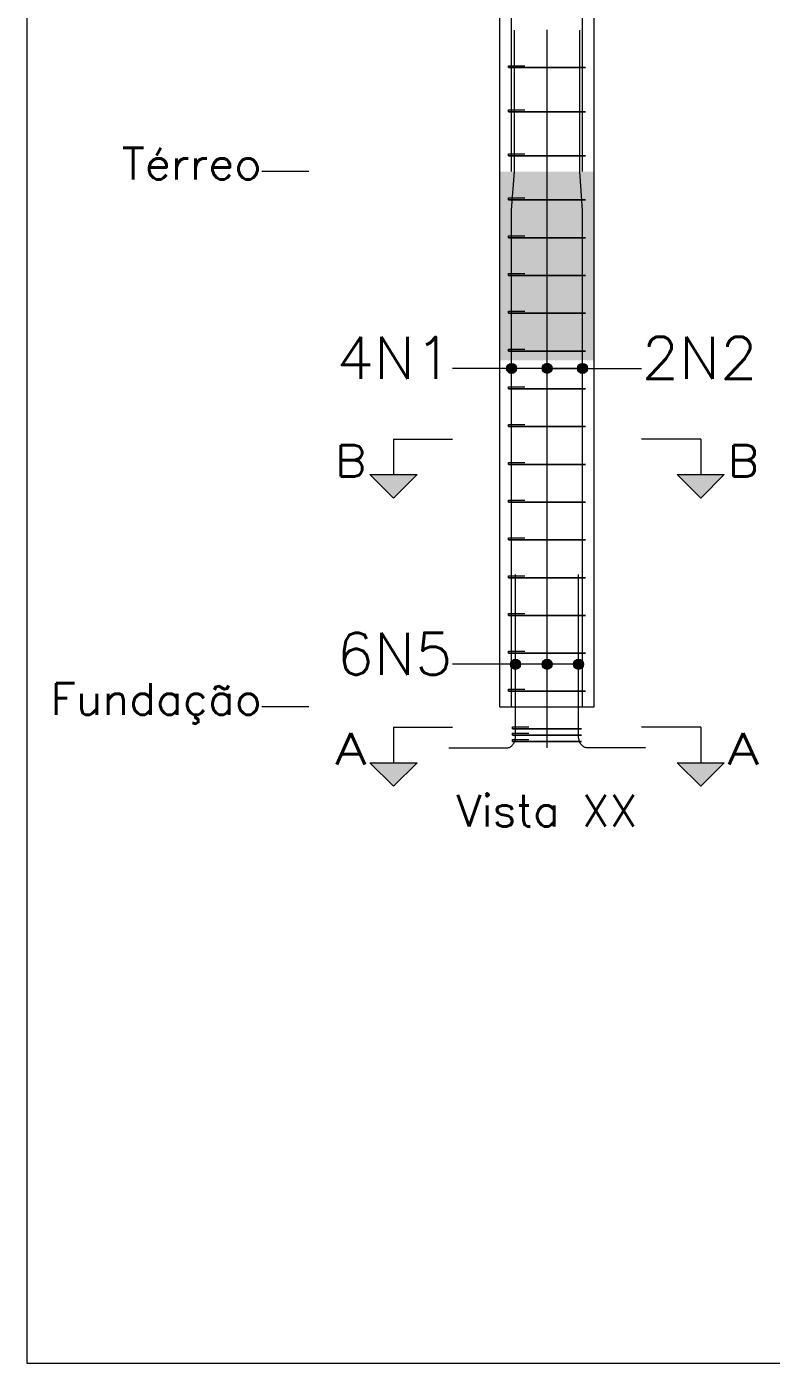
# Model space of a CAD drawing. Header units: millimetres. Extents: x 0 to 84, y 95.3 to 154.7.
# Drawn here: x 39.16 to 43.89, y 127.81 to 136.3 of the extents above; entities that cross this region are included whole.
import ezdxf
from ezdxf.enums import TextEntityAlignment as Align

# ---------------------------------------------------------------- set-up
doc = ezdxf.new("R2010")
doc.units = ezdxf.units.MM
for name, color, linetype, lineweight in [('ARM_LONGITUDINAL_Ø12_5', 51, 'Continuous', 9), ('ARM_TRANSVERSAL_Ø6_3', 32, 'Continuous', 9), ('CORTE_LINHAS_DA_TABELA_DE_DETALHE', 7, 'Continuous', 9), ('CORTE_NOMES_DAS_PLANTAS', 106, 'Continuous', 9), ('CORTE_PILAR_DE_CONCRETO', 1, 'Continuous', 9), ('CORTE_PISOS', 8, 'Continuous', 9), ('CORTE_SEGMENTOS_DE_CORTE_DE_SECOES', 12, 'Continuous', 9), ('CORTE_TEXTO_DAS_ELEVACOES_DOS_PILARES', 133, 'Continuous', 9), ('PILCP_ARM_LONG_LINHAS_DAS_ETIQUETAS_DAS_POSICOES_DE_ARMADURA_LONGITUDINAL', 106, 'Continuous', 9), ('PILCP_ARM_LONG_REFERENCIA', 106, 'Continuous', 9)]:
    doc.layers.add(name, color=color, linetype=linetype, lineweight=lineweight)
doc.styles.add('CYPETXT', font='', dxfattribs={"height": 0.2})
doc.styles.get('CYPETXT').set_extended_font_data('romans')

msp = doc.modelspace()

# ---------------------------------------------------------------- hatches: boundary and pattern name
at = {"layer": 'CORTE_PISOS', "true_color": 0xdad7d3}
msp.add_hatch(color=254, dxfattribs=at).paths.add_polyline_path([(42.1631, 134.1849), (42.7631, 134.1849), (42.7631, 135.3849), (42.1631, 135.3849)], flags=0)
at = {"layer": 'CORTE_SEGMENTOS_DE_CORTE_DE_SECOES'}
for points in [[(41.3381, 133.4599), (41.6381, 133.4599), (41.4881, 133.3099)], [(41.3381, 133.4599), (41.6381, 133.4599), (41.4881, 133.3099)], [(43.2881, 133.4599), (43.5881, 133.4599), (43.4381, 133.3099)], [(43.2881, 133.4599), (43.5881, 133.4599), (43.4381, 133.3099)], [(41.3381, 131.6299), (41.6381, 131.6299), (41.4881, 131.4799)], [(41.3381, 131.6299), (41.6381, 131.6299), (41.4881, 131.4799)], [(43.2881, 131.6299), (43.5881, 131.6299), (43.4381, 131.4799)], [(43.2881, 131.6299), (43.5881, 131.6299), (43.4381, 131.4799)]]:
    msp.add_hatch(color=256, dxfattribs=at).paths.add_polyline_path(points, flags=0)
at = {"layer": 'PILCP_ARM_LONG_LINHAS_DAS_ETIQUETAS_DAS_POSICOES_DE_ARMADURA_LONGITUDINAL'}
h = msp.add_hatch(color=256, dxfattribs=at)
edge = h.paths.add_edge_path(flags=0)
edge.add_arc((42.2382, 134.1346), 0.032, 0, 360)
h = msp.add_hatch(color=256, dxfattribs=at)
edge = h.paths.add_edge_path(flags=0)
edge.add_arc((42.4631, 134.1349), 0.032, 0, 360)
h = msp.add_hatch(color=256, dxfattribs=at)
edge = h.paths.add_edge_path(flags=0)
edge.add_arc((42.6879, 134.1346), 0.032, 0, 360)
h = msp.add_hatch(color=256, dxfattribs=at)
edge = h.paths.add_edge_path(flags=0)
edge.add_arc((42.2633, 132.2549), 0.032, 0, 360)
h = msp.add_hatch(color=256, dxfattribs=at)
edge = h.paths.add_edge_path(flags=0)
edge.add_arc((42.4631, 132.2549), 0.032, 0, 360)
h = msp.add_hatch(color=256, dxfattribs=at)
edge = h.paths.add_edge_path(flags=0)
edge.add_arc((42.6629, 132.2549), 0.032, 0, 360)

# ---------------------------------------------------------------- linework, layer by layer
at = {"layer": 'ARM_LONGITUDINAL_Ø12_5'}
for points in [[(42.2382, 135.3849), (42.2382, 144.6474)], [(42.2382, 135.3849), (42.2382, 144.6474)], [(42.688, 135.3849), (42.688, 144.6474)], [(42.688, 135.3849), (42.688, 144.6474)], [(42.2382, 131.9849), (42.2382, 135.1349), (42.2384, 135.1386), (42.2558, 135.3849), (42.2559, 135.3886), (42.2559, 136.2836)], [(42.2382, 131.9849), (42.2382, 135.1349), (42.2384, 135.1386), (42.2558, 135.3849), (42.2559, 135.3886), (42.2559, 136.2836)], [(42.4631, 131.9849), (42.4631, 136.2849)], [(42.4631, 131.9849), (42.4631, 136.2849)], [(42.688, 131.9849), (42.6879, 135.1349), (42.6877, 135.1386), (42.6704, 135.3849), (42.6703, 135.3886), (42.6703, 136.2836)], [(42.688, 131.9849), (42.6879, 135.1349), (42.6877, 135.1386), (42.6704, 135.3849), (42.6703, 135.3886), (42.6703, 136.2836)], [(41.839, 131.7249), (42.2102, 131.7249), (42.2149, 131.7252), (42.2195, 131.726), (42.224, 131.7274), (42.2284, 131.7294), (42.2327, 131.7319), (42.2368, 131.7349), (42.2407, 131.7384), (42.2443, 131.7424), (42.2477, 131.7468), (42.2509, 131.7517), (42.2537, 131.7569), (42.2562, 131.7624), (42.2583, 131.7682), (42.2601, 131.7742), (42.2615, 131.7805), (42.2625, 131.7869), (42.2631, 131.7933), (42.2633, 131.7999), (42.2633, 132.8249)], [(41.839, 131.7249), (42.2102, 131.7249), (42.2149, 131.7252), (42.2195, 131.726), (42.224, 131.7274), (42.2284, 131.7294), (42.2327, 131.7319), (42.2368, 131.7349), (42.2407, 131.7384), (42.2443, 131.7424), (42.2477, 131.7468), (42.2509, 131.7517), (42.2537, 131.7569), (42.2562, 131.7624), (42.2583, 131.7682), (42.2601, 131.7742), (42.2615, 131.7805), (42.2625, 131.7869), (42.2631, 131.7933), (42.2633, 131.7999), (42.2633, 132.8249)], [(42.4631, 131.7249), (42.4631, 131.7252), (42.4631, 131.726), (42.4631, 131.7274), (42.4631, 131.7294), (42.4631, 131.7319), (42.4631, 131.7349), (42.4631, 131.7384), (42.4631, 131.7424), (42.4631, 131.7468), (42.4631, 131.7517), (42.4631, 131.7569), (42.4631, 131.7624), (42.4631, 131.7682), (42.4631, 131.7742), (42.4631, 131.7805), (42.4631, 131.7869), (42.4631, 131.7933), (42.4631, 131.7999), (42.4631, 132.8249)], [(42.4631, 131.7249), (42.4631, 131.7252), (42.4631, 131.726), (42.4631, 131.7274), (42.4631, 131.7294), (42.4631, 131.7319), (42.4631, 131.7349), (42.4631, 131.7384), (42.4631, 131.7424), (42.4631, 131.7468), (42.4631, 131.7517), (42.4631, 131.7569), (42.4631, 131.7624), (42.4631, 131.7682), (42.4631, 131.7742), (42.4631, 131.7805), (42.4631, 131.7869), (42.4631, 131.7933), (42.4631, 131.7999), (42.4631, 132.8249)], [(43.0871, 131.7249), (42.7159, 131.7249), (42.7113, 131.7252), (42.7067, 131.726), (42.7022, 131.7274), (42.6978, 131.7294), (42.6935, 131.7319), (42.6894, 131.7349), (42.6855, 131.7384), (42.6818, 131.7424), (42.6784, 131.7468), (42.6753, 131.7517), (42.6725, 131.7569), (42.67, 131.7624), (42.6678, 131.7682), (42.6661, 131.7742), (42.6647, 131.7805), (42.6637, 131.7869), (42.6631, 131.7933), (42.6629, 131.7999), (42.6629, 132.8249)], [(43.0871, 131.7249), (42.7159, 131.7249), (42.7113, 131.7252), (42.7067, 131.726), (42.7022, 131.7274), (42.6978, 131.7294), (42.6935, 131.7319), (42.6894, 131.7349), (42.6855, 131.7384), (42.6818, 131.7424), (42.6784, 131.7468), (42.6753, 131.7517), (42.6725, 131.7569), (42.67, 131.7624), (42.6678, 131.7682), (42.6661, 131.7742), (42.6647, 131.7805), (42.6637, 131.7869), (42.6631, 131.7933), (42.6629, 131.7999), (42.6629, 132.8249)]]:
    msp.add_lwpolyline(points, dxfattribs=at)
at = {"layer": 'ARM_TRANSVERSAL_Ø6_3'}
for points in [[(42.2956, 136.0449), (42.2249, 136.0449), (42.2219, 136.0449), (42.22, 136.0449), (42.2194, 136.0449), (42.2199, 136.0449), (42.2212, 136.0449), (42.2235, 136.0449), (42.2265, 136.0449), (42.23, 136.0449), (42.234, 136.0449), (42.2382, 136.0449), (42.688, 136.0449), (42.6952, 136.0449), (42.7013, 136.0449), (42.7053, 136.0449), (42.7068, 136.0449), (42.7053, 136.0449), (42.7013, 136.0449), (42.6952, 136.0449), (42.688, 136.0449), (42.2382, 136.0449), (42.231, 136.0449), (42.2249, 136.0449), (42.2208, 136.0449), (42.2194, 136.0449), (42.2194, 136.0575), (42.2197, 136.0575), (42.2208, 136.0575), (42.2225, 136.0575), (42.2249, 136.0575), (42.2277, 136.0575), (42.231, 136.0575), (42.2345, 136.0575), (42.2382, 136.0575), (42.2418, 136.0575), (42.2454, 136.0575), (42.2486, 136.0575), (42.2515, 136.0575), (42.3222, 136.0575)], [(42.2956, 135.7649), (42.2249, 135.7649), (42.2219, 135.7649), (42.22, 135.7649), (42.2194, 135.7649), (42.2199, 135.7649), (42.2212, 135.7649), (42.2235, 135.7649), (42.2265, 135.7649), (42.23, 135.7649), (42.234, 135.7649), (42.2382, 135.7649), (42.688, 135.7649), (42.6952, 135.7649), (42.7013, 135.7649), (42.7053, 135.7649), (42.7068, 135.7649), (42.7053, 135.7649), (42.7013, 135.7649), (42.6952, 135.7649), (42.688, 135.7649), (42.2382, 135.7649), (42.231, 135.7649), (42.2249, 135.7649), (42.2208, 135.7649), (42.2194, 135.7649), (42.2194, 135.7775), (42.2197, 135.7775), (42.2208, 135.7775), (42.2225, 135.7775), (42.2249, 135.7775), (42.2277, 135.7775), (42.231, 135.7775), (42.2345, 135.7775), (42.2382, 135.7775), (42.2418, 135.7775), (42.2454, 135.7775), (42.2486, 135.7775), (42.2515, 135.7775), (42.3222, 135.7775)], [(42.2956, 135.4849), (42.2249, 135.4849), (42.2219, 135.4849), (42.22, 135.4849), (42.2194, 135.4849), (42.2199, 135.4849), (42.2212, 135.4849), (42.2235, 135.4849), (42.2265, 135.4849), (42.23, 135.4849), (42.234, 135.4849), (42.2382, 135.4849), (42.688, 135.4849), (42.6952, 135.4849), (42.7013, 135.4849), (42.7053, 135.4849), (42.7068, 135.4849), (42.7053, 135.4849), (42.7013, 135.4849), (42.6952, 135.4849), (42.688, 135.4849), (42.2382, 135.4849), (42.231, 135.4849), (42.2249, 135.4849), (42.2208, 135.4849), (42.2194, 135.4849), (42.2194, 135.4975), (42.2197, 135.4975), (42.2208, 135.4975), (42.2225, 135.4975), (42.2249, 135.4975), (42.2277, 135.4975), (42.231, 135.4975), (42.2345, 135.4975), (42.2382, 135.4975), (42.2418, 135.4975), (42.2454, 135.4975), (42.2486, 135.4975), (42.2515, 135.4975), (42.3222, 135.4975)], [(42.2956, 135.2049), (42.2249, 135.2049), (42.2219, 135.2049), (42.22, 135.2049), (42.2194, 135.2049), (42.2199, 135.2049), (42.2212, 135.2049), (42.2235, 135.2049), (42.2265, 135.2049), (42.23, 135.2049), (42.234, 135.2049), (42.2382, 135.2049), (42.688, 135.2049), (42.6952, 135.2049), (42.7013, 135.2049), (42.7053, 135.2049), (42.7068, 135.2049), (42.7053, 135.2049), (42.7013, 135.2049), (42.6952, 135.2049), (42.688, 135.2049), (42.2382, 135.2049), (42.231, 135.2049), (42.2249, 135.2049), (42.2208, 135.2049), (42.2194, 135.2049), (42.2194, 135.2175), (42.2197, 135.2175), (42.2208, 135.2175), (42.2225, 135.2175), (42.2249, 135.2175), (42.2277, 135.2175), (42.231, 135.2175), (42.2345, 135.2175), (42.2382, 135.2175), (42.2418, 135.2175), (42.2454, 135.2175), (42.2486, 135.2175), (42.2515, 135.2175), (42.3222, 135.2175)], [(42.2956, 134.9649), (42.2249, 134.9649), (42.2219, 134.9649), (42.22, 134.9649), (42.2194, 134.9649), (42.2199, 134.9649), (42.2212, 134.9649), (42.2235, 134.9649), (42.2265, 134.9649), (42.23, 134.9649), (42.234, 134.9649), (42.2382, 134.9649), (42.688, 134.9649), (42.6952, 134.9649), (42.7013, 134.9649), (42.7053, 134.9649), (42.7068, 134.9649), (42.7053, 134.9649), (42.7013, 134.9649), (42.6952, 134.9649), (42.688, 134.9649), (42.2382, 134.9649), (42.231, 134.9649), (42.2249, 134.9649), (42.2208, 134.9649), (42.2194, 134.9649), (42.2194, 134.9775), (42.2197, 134.9775), (42.2208, 134.9775), (42.2225, 134.9775), (42.2249, 134.9775), (42.2277, 134.9775), (42.231, 134.9775), (42.2345, 134.9775), (42.2382, 134.9775), (42.2418, 134.9775), (42.2454, 134.9775), (42.2486, 134.9775), (42.2515, 134.9775), (42.3222, 134.9775)], [(42.2956, 134.7249), (42.2249, 134.7249), (42.2219, 134.7249), (42.22, 134.7249), (42.2194, 134.7249), (42.2199, 134.7249), (42.2212, 134.7249), (42.2235, 134.7249), (42.2265, 134.7249), (42.23, 134.7249), (42.234, 134.7249), (42.2382, 134.7249), (42.688, 134.7249), (42.6952, 134.7249), (42.7013, 134.7249), (42.7053, 134.7249), (42.7068, 134.7249), (42.7053, 134.7249), (42.7013, 134.7249), (42.6952, 134.7249), (42.688, 134.7249), (42.2382, 134.7249), (42.231, 134.7249), (42.2249, 134.7249), (42.2208, 134.7249), (42.2194, 134.7249), (42.2194, 134.7375), (42.2197, 134.7375), (42.2208, 134.7375), (42.2225, 134.7375), (42.2249, 134.7375), (42.2277, 134.7375), (42.231, 134.7375), (42.2345, 134.7375), (42.2382, 134.7375), (42.2418, 134.7375), (42.2454, 134.7375), (42.2486, 134.7375), (42.2515, 134.7375), (42.3222, 134.7375)], [(42.2956, 134.4849), (42.2249, 134.4849), (42.2219, 134.4849), (42.22, 134.4849), (42.2194, 134.4849), (42.2199, 134.4849), (42.2212, 134.4849), (42.2235, 134.4849), (42.2265, 134.4849), (42.23, 134.4849), (42.234, 134.4849), (42.2382, 134.4849), (42.688, 134.4849), (42.6952, 134.4849), (42.7013, 134.4849), (42.7053, 134.4849), (42.7068, 134.4849), (42.7053, 134.4849), (42.7013, 134.4849), (42.6952, 134.4849), (42.688, 134.4849), (42.2382, 134.4849), (42.231, 134.4849), (42.2249, 134.4849), (42.2208, 134.4849), (42.2194, 134.4849), (42.2194, 134.4975), (42.2197, 134.4975), (42.2208, 134.4975), (42.2225, 134.4975), (42.2249, 134.4975), (42.2277, 134.4975), (42.231, 134.4975), (42.2345, 134.4975), (42.2382, 134.4975), (42.2418, 134.4975), (42.2454, 134.4975), (42.2486, 134.4975), (42.2515, 134.4975), (42.3222, 134.4975)], [(42.2956, 134.2449), (42.2249, 134.2449), (42.2219, 134.2449), (42.22, 134.2449), (42.2194, 134.2449), (42.2199, 134.2449), (42.2212, 134.2449), (42.2235, 134.2449), (42.2265, 134.2449), (42.23, 134.2449), (42.234, 134.2449), (42.2382, 134.2449), (42.688, 134.2449), (42.6952, 134.2449), (42.7013, 134.2449), (42.7053, 134.2449), (42.7068, 134.2449), (42.7053, 134.2449), (42.7013, 134.2449), (42.6952, 134.2449), (42.688, 134.2449), (42.2382, 134.2449), (42.231, 134.2449), (42.2249, 134.2449), (42.2208, 134.2449), (42.2194, 134.2449), (42.2194, 134.2575), (42.2197, 134.2575), (42.2208, 134.2575), (42.2225, 134.2575), (42.2249, 134.2575), (42.2277, 134.2575), (42.231, 134.2575), (42.2345, 134.2575), (42.2382, 134.2575), (42.2418, 134.2575), (42.2454, 134.2575), (42.2486, 134.2575), (42.2515, 134.2575), (42.3222, 134.2575)], [(42.2956, 134.0049), (42.2249, 134.0049), (42.2219, 134.0049), (42.22, 134.0049), (42.2194, 134.0049), (42.2199, 134.0049), (42.2212, 134.0049), (42.2235, 134.0049), (42.2265, 134.0049), (42.23, 134.0049), (42.234, 134.0049), (42.2382, 134.0049), (42.688, 134.0049), (42.6952, 134.0049), (42.7013, 134.0049), (42.7053, 134.0049), (42.7068, 134.0049), (42.7053, 134.0049), (42.7013, 134.0049), (42.6952, 134.0049), (42.688, 134.0049), (42.2382, 134.0049), (42.231, 134.0049), (42.2249, 134.0049), (42.2208, 134.0049), (42.2194, 134.0049), (42.2194, 134.0175), (42.2197, 134.0175), (42.2208, 134.0175), (42.2225, 134.0175), (42.2249, 134.0175), (42.2277, 134.0175), (42.231, 134.0175), (42.2345, 134.0175), (42.2382, 134.0175), (42.2418, 134.0175), (42.2454, 134.0175), (42.2486, 134.0175), (42.2515, 134.0175), (42.3222, 134.0175)], [(42.2956, 133.7649), (42.2249, 133.7649), (42.2219, 133.7649), (42.22, 133.7649), (42.2194, 133.7649), (42.2199, 133.7649), (42.2212, 133.7649), (42.2235, 133.7649), (42.2265, 133.7649), (42.23, 133.7649), (42.234, 133.7649), (42.2382, 133.7649), (42.688, 133.7649), (42.6952, 133.7649), (42.7013, 133.7649), (42.7053, 133.7649), (42.7068, 133.7649), (42.7053, 133.7649), (42.7013, 133.7649), (42.6952, 133.7649), (42.688, 133.7649), (42.2382, 133.7649), (42.231, 133.7649), (42.2249, 133.7649), (42.2208, 133.7649), (42.2194, 133.7649), (42.2194, 133.7775), (42.2197, 133.7775), (42.2208, 133.7775), (42.2225, 133.7775), (42.2249, 133.7775), (42.2277, 133.7775), (42.231, 133.7775), (42.2345, 133.7775), (42.2382, 133.7775), (42.2418, 133.7775), (42.2454, 133.7775), (42.2486, 133.7775), (42.2515, 133.7775), (42.3222, 133.7775)], [(42.2956, 133.5249), (42.2249, 133.5249), (42.2219, 133.5249), (42.22, 133.5249), (42.2194, 133.5249), (42.2199, 133.5249), (42.2212, 133.5249), (42.2235, 133.5249), (42.2265, 133.5249), (42.23, 133.5249), (42.234, 133.5249), (42.2382, 133.5249), (42.688, 133.5249), (42.6952, 133.5249), (42.7013, 133.5249), (42.7053, 133.5249), (42.7068, 133.5249), (42.7053, 133.5249), (42.7013, 133.5249), (42.6952, 133.5249), (42.688, 133.5249), (42.2382, 133.5249), (42.231, 133.5249), (42.2249, 133.5249), (42.2208, 133.5249), (42.2194, 133.5249), (42.2194, 133.5375), (42.2197, 133.5375), (42.2208, 133.5375), (42.2225, 133.5375), (42.2249, 133.5375), (42.2277, 133.5375), (42.231, 133.5375), (42.2345, 133.5375), (42.2382, 133.5375), (42.2418, 133.5375), (42.2454, 133.5375), (42.2486, 133.5375), (42.2515, 133.5375), (42.3222, 133.5375)], [(42.2956, 133.2849), (42.2249, 133.2849), (42.2219, 133.2849), (42.22, 133.2849), (42.2194, 133.2849), (42.2199, 133.2849), (42.2212, 133.2849), (42.2235, 133.2849), (42.2265, 133.2849), (42.23, 133.2849), (42.234, 133.2849), (42.2382, 133.2849), (42.688, 133.2849), (42.6952, 133.2849), (42.7013, 133.2849), (42.7053, 133.2849), (42.7068, 133.2849), (42.7053, 133.2849), (42.7013, 133.2849), (42.6952, 133.2849), (42.688, 133.2849), (42.2382, 133.2849), (42.231, 133.2849), (42.2249, 133.2849), (42.2208, 133.2849), (42.2194, 133.2849), (42.2194, 133.2975), (42.2197, 133.2975), (42.2208, 133.2975), (42.2225, 133.2975), (42.2249, 133.2975), (42.2277, 133.2975), (42.231, 133.2975), (42.2345, 133.2975), (42.2382, 133.2975), (42.2418, 133.2975), (42.2454, 133.2975), (42.2486, 133.2975), (42.2515, 133.2975), (42.3222, 133.2975)], [(42.2956, 133.0449), (42.2249, 133.0449), (42.2219, 133.0449), (42.22, 133.0449), (42.2194, 133.0449), (42.2199, 133.0449), (42.2212, 133.0449), (42.2235, 133.0449), (42.2265, 133.0449), (42.23, 133.0449), (42.234, 133.0449), (42.2382, 133.0449), (42.688, 133.0449), (42.6952, 133.0449), (42.7013, 133.0449), (42.7053, 133.0449), (42.7068, 133.0449), (42.7053, 133.0449), (42.7013, 133.0449), (42.6952, 133.0449), (42.688, 133.0449), (42.2382, 133.0449), (42.231, 133.0449), (42.2249, 133.0449), (42.2208, 133.0449), (42.2194, 133.0449), (42.2194, 133.0575), (42.2197, 133.0575), (42.2208, 133.0575), (42.2225, 133.0575), (42.2249, 133.0575), (42.2277, 133.0575), (42.231, 133.0575), (42.2345, 133.0575), (42.2382, 133.0575), (42.2418, 133.0575), (42.2454, 133.0575), (42.2486, 133.0575), (42.2515, 133.0575), (42.3222, 133.0575)], [(42.2956, 132.8049), (42.2249, 132.8049), (42.2219, 132.8049), (42.22, 132.8049), (42.2194, 132.8049), (42.2199, 132.8049), (42.2212, 132.8049), (42.2235, 132.8049), (42.2265, 132.8049), (42.23, 132.8049), (42.234, 132.8049), (42.2382, 132.8049), (42.688, 132.8049), (42.6952, 132.8049), (42.7013, 132.8049), (42.7053, 132.8049), (42.7068, 132.8049), (42.7053, 132.8049), (42.7013, 132.8049), (42.6952, 132.8049), (42.688, 132.8049), (42.2382, 132.8049), (42.231, 132.8049), (42.2249, 132.8049), (42.2208, 132.8049), (42.2194, 132.8049), (42.2194, 132.8175), (42.2197, 132.8175), (42.2208, 132.8175), (42.2225, 132.8175), (42.2249, 132.8175), (42.2277, 132.8175), (42.231, 132.8175), (42.2345, 132.8175), (42.2382, 132.8175), (42.2418, 132.8175), (42.2454, 132.8175), (42.2486, 132.8175), (42.2515, 132.8175), (42.3222, 132.8175)], [(42.2956, 132.5649), (42.2249, 132.5649), (42.2219, 132.5649), (42.22, 132.5649), (42.2194, 132.5649), (42.2199, 132.5649), (42.2212, 132.5649), (42.2235, 132.5649), (42.2265, 132.5649), (42.23, 132.5649), (42.234, 132.5649), (42.2382, 132.5649), (42.688, 132.5649), (42.6952, 132.5649), (42.7013, 132.5649), (42.7053, 132.5649), (42.7068, 132.5649), (42.7053, 132.5649), (42.7013, 132.5649), (42.6952, 132.5649), (42.688, 132.5649), (42.2382, 132.5649), (42.231, 132.5649), (42.2249, 132.5649), (42.2208, 132.5649), (42.2194, 132.5649), (42.2194, 132.5775), (42.2197, 132.5775), (42.2208, 132.5775), (42.2225, 132.5775), (42.2249, 132.5775), (42.2277, 132.5775), (42.231, 132.5775), (42.2345, 132.5775), (42.2382, 132.5775), (42.2418, 132.5775), (42.2454, 132.5775), (42.2486, 132.5775), (42.2515, 132.5775), (42.3222, 132.5775)], [(42.2956, 132.3249), (42.2249, 132.3249), (42.2219, 132.3249), (42.22, 132.3249), (42.2194, 132.3249), (42.2199, 132.3249), (42.2212, 132.3249), (42.2235, 132.3249), (42.2265, 132.3249), (42.23, 132.3249), (42.234, 132.3249), (42.2382, 132.3249), (42.688, 132.3249), (42.6952, 132.3249), (42.7013, 132.3249), (42.7053, 132.3249), (42.7068, 132.3249), (42.7053, 132.3249), (42.7013, 132.3249), (42.6952, 132.3249), (42.688, 132.3249), (42.2382, 132.3249), (42.231, 132.3249), (42.2249, 132.3249), (42.2208, 132.3249), (42.2194, 132.3249), (42.2194, 132.3375), (42.2197, 132.3375), (42.2208, 132.3375), (42.2225, 132.3375), (42.2249, 132.3375), (42.2277, 132.3375), (42.231, 132.3375), (42.2345, 132.3375), (42.2382, 132.3375), (42.2418, 132.3375), (42.2454, 132.3375), (42.2486, 132.3375), (42.2515, 132.3375), (42.3222, 132.3375)], [(42.2956, 132.0849), (42.2249, 132.0849), (42.2219, 132.0849), (42.22, 132.0849), (42.2194, 132.0849), (42.2199, 132.0849), (42.2212, 132.0849), (42.2235, 132.0849), (42.2265, 132.0849), (42.23, 132.0849), (42.234, 132.0849), (42.2382, 132.0849), (42.688, 132.0849), (42.6952, 132.0849), (42.7013, 132.0849), (42.7053, 132.0849), (42.7068, 132.0849), (42.7053, 132.0849), (42.7013, 132.0849), (42.6952, 132.0849), (42.688, 132.0849), (42.2382, 132.0849), (42.231, 132.0849), (42.2249, 132.0849), (42.2208, 132.0849), (42.2194, 132.0849), (42.2194, 132.0975), (42.2197, 132.0975), (42.2208, 132.0975), (42.2225, 132.0975), (42.2249, 132.0975), (42.2277, 132.0975), (42.231, 132.0975), (42.2345, 132.0975), (42.2382, 132.0975), (42.2418, 132.0975), (42.2454, 132.0975), (42.2486, 132.0975), (42.2515, 132.0975), (42.3222, 132.0975)], [(42.3207, 131.8449), (42.25, 131.8449), (42.247, 131.8449), (42.2451, 131.8449), (42.2445, 131.8449), (42.245, 131.8449), (42.2463, 131.8449), (42.2486, 131.8449), (42.2516, 131.8449), (42.2551, 131.8449), (42.2591, 131.8449), (42.2633, 131.8449), (42.6629, 131.8449), (42.6701, 131.8449), (42.6762, 131.8449), (42.6802, 131.8449), (42.6817, 131.8449), (42.6802, 131.8449), (42.6762, 131.8449), (42.6701, 131.8449), (42.6629, 131.8449), (42.2633, 131.8449), (42.2561, 131.8449), (42.25, 131.8449), (42.2459, 131.8449), (42.2445, 131.8449), (42.2445, 131.8575), (42.2448, 131.8575), (42.2459, 131.8575), (42.2476, 131.8575), (42.25, 131.8575), (42.2528, 131.8575), (42.2561, 131.8575), (42.2596, 131.8575), (42.2633, 131.8575), (42.2669, 131.8575), (42.2705, 131.8575), (42.2737, 131.8575), (42.2766, 131.8575), (42.3473, 131.8575)], [(42.3207, 131.8049), (42.25, 131.8049), (42.247, 131.8049), (42.2451, 131.8049), (42.2445, 131.8049), (42.245, 131.8049), (42.2463, 131.8049), (42.2486, 131.8049), (42.2516, 131.8049), (42.2551, 131.8049), (42.2591, 131.8049), (42.2633, 131.8049), (42.6629, 131.8049), (42.6701, 131.8049), (42.6762, 131.8049), (42.6802, 131.8049), (42.6817, 131.8049), (42.6802, 131.8049), (42.6762, 131.8049), (42.6701, 131.8049), (42.6629, 131.8049), (42.2633, 131.8049), (42.2561, 131.8049), (42.25, 131.8049), (42.2459, 131.8049), (42.2445, 131.8049), (42.2445, 131.8175), (42.2448, 131.8175), (42.2459, 131.8175), (42.2476, 131.8175), (42.25, 131.8175), (42.2528, 131.8175), (42.2561, 131.8175), (42.2596, 131.8175), (42.2633, 131.8175), (42.2669, 131.8175), (42.2705, 131.8175), (42.2737, 131.8175), (42.2766, 131.8175), (42.3473, 131.8175)], [(42.3207, 131.7649), (42.25, 131.7649), (42.247, 131.7649), (42.2451, 131.7649), (42.2445, 131.7649), (42.245, 131.7649), (42.2463, 131.7649), (42.2486, 131.7649), (42.2516, 131.7649), (42.2551, 131.7649), (42.2591, 131.7649), (42.2633, 131.7649), (42.6629, 131.7649), (42.6701, 131.7649), (42.6762, 131.7649), (42.6802, 131.7649), (42.6817, 131.7649), (42.6802, 131.7649), (42.6762, 131.7649), (42.6701, 131.7649), (42.6629, 131.7649), (42.2633, 131.7649), (42.2561, 131.7649), (42.25, 131.7649), (42.2459, 131.7649), (42.2445, 131.7649), (42.2445, 131.7775), (42.2448, 131.7775), (42.2459, 131.7775), (42.2476, 131.7775), (42.25, 131.7775), (42.2528, 131.7775), (42.2561, 131.7775), (42.2596, 131.7775), (42.2633, 131.7775), (42.2669, 131.7775), (42.2705, 131.7775), (42.2737, 131.7775), (42.2766, 131.7775), (42.3473, 131.7775)]]:
    msp.add_lwpolyline(points, dxfattribs=at)
at = {"layer": 'CORTE_LINHAS_DA_TABELA_DE_DETALHE'}
for p, q in [((39.1611, 146.5149), (39.1611, 127.8149)), ((39.1611, 127.8149), (58.3911, 127.8149))]:
    msp.add_line(p, q, dxfattribs=at)
at = {"layer": 'CORTE_NOMES_DAS_PLANTAS'}
for p, q in [((40.9521, 135.3849), (40.6521, 135.3849)), ((40.9521, 131.9849), (40.6521, 131.9849))]:
    msp.add_line(p, q, dxfattribs=at)
at = {"layer": 'CORTE_PILAR_DE_CONCRETO'}
for p, q in [((42.1631, 135.3849), (42.1631, 144.7849)), ((42.7631, 135.3849), (42.7631, 144.7849)), ((42.1631, 131.9849), (42.1631, 135.3849)), ((42.7631, 131.9849), (42.7631, 135.3849)), ((42.1631, 131.9849), (42.7631, 131.9849))]:
    msp.add_line(p, q, dxfattribs=at)
at = {"layer": 'CORTE_SEGMENTOS_DE_CORTE_DE_SECOES'}
for p, q in [((41.4881, 133.6849), (41.8631, 133.6849)), ((41.4881, 133.6849), (41.4881, 133.4599)), ((41.4881, 133.6849), (41.8631, 133.6849)), ((41.4881, 133.6849), (41.4881, 133.4599)), ((43.4381, 133.6849), (43.0631, 133.6849)), ((43.4381, 133.6849), (43.0631, 133.6849)), ((43.4381, 133.6849), (43.4381, 133.4599)), ((43.4381, 133.6849), (43.4381, 133.4599)), ((41.4881, 131.8549), (41.8631, 131.8549)), ((41.4881, 131.8549), (41.4881, 131.6299)), ((41.4881, 131.8549), (41.8631, 131.8549)), ((41.4881, 131.8549), (41.4881, 131.6299)), ((43.4381, 131.8549), (43.0631, 131.8549)), ((43.4381, 131.8549), (43.0631, 131.8549)), ((43.4381, 131.8549), (43.4381, 131.6299)), ((43.4381, 131.8549), (43.4381, 131.6299))]:
    msp.add_line(p, q, dxfattribs=at)
for points in [[(41.3381, 133.4599), (41.6381, 133.4599), (41.4881, 133.3099)], [(41.3381, 133.4599), (41.6381, 133.4599), (41.4881, 133.3099)], [(43.2881, 133.4599), (43.5881, 133.4599), (43.4381, 133.3099)], [(43.2881, 133.4599), (43.5881, 133.4599), (43.4381, 133.3099)], [(41.3381, 131.6299), (41.6381, 131.6299), (41.4881, 131.4799)], [(41.3381, 131.6299), (41.6381, 131.6299), (41.4881, 131.4799)], [(43.2881, 131.6299), (43.5881, 131.6299), (43.4381, 131.4799)], [(43.2881, 131.6299), (43.5881, 131.6299), (43.4381, 131.4799)]]:
    msp.add_lwpolyline(points, close=True, dxfattribs=at)
at = {"layer": 'PILCP_ARM_LONG_LINHAS_DAS_ETIQUETAS_DAS_POSICOES_DE_ARMADURA_LONGITUDINAL'}
msp.add_line((42.4631, 134.1349), (43.0631, 134.1349), dxfattribs=at)
for points in [[(42.2382, 134.1346), (41.8631, 134.1346)], [(42.6879, 134.1346), (41.8631, 134.1346)], [(42.6629, 132.2549), (41.8631, 132.2549)]]:
    msp.add_lwpolyline(points, dxfattribs=at)
for centre in [(42.2382, 134.1346), (42.4631, 134.1349), (42.6879, 134.1346), (42.2633, 132.2549), (42.4631, 132.2549), (42.6629, 132.2549)]:
    msp.add_circle(centre, 0.032, dxfattribs=at)

# ---------------------------------------------------------------- texts
at = {"layer": 'CORTE_NOMES_DAS_PLANTAS', "style": 'CYPETXT'}
for s, width, p, p2 in [('Térreo', 0.945284, (39.7641, 135.3349), (40.6521, 135.3349)), ('Fundação', 0.926873, (39.3111, 131.9349), (40.6521, 131.9349))]:
    msp.add_text(s, height=0.2, dxfattribs=dict(at, width=width)).set_placement(p, p2, align=Align.FIT)
at = {"layer": 'CORTE_SEGMENTOS_DE_CORTE_DE_SECOES', "style": 'CYPETXT'}
for s, width, p, p2 in [('B', 0.838198, (41.1171, 133.4474), (41.3181, 133.4474)), ('B', 0.838198, (41.1171, 133.4474), (41.3181, 133.4474)), ('B', 0.838198, (43.6081, 133.4474), (43.8091, 133.4474)), ('B', 0.838198, (43.6081, 133.4474), (43.8091, 133.4474)), ('A', 1.156502, (41.1171, 131.6174), (41.3181, 131.6174)), ('A', 1.156502, (41.1171, 131.6174), (41.3181, 131.6174)), ('A', 1.156502, (43.6081, 131.6174), (43.8091, 131.6174)), ('A', 1.156502, (43.6081, 131.6174), (43.8091, 131.6174))]:
    msp.add_text(s, height=0.2, dxfattribs=dict(at, width=width)).set_placement(p, p2, align=Align.FIT)
at = {"layer": 'CORTE_TEXTO_DAS_ELEVACOES_DOS_PILARES', "style": 'CYPETXT', "width": 0.88019}
msp.add_text('Vista XX', height=0.2, dxfattribs=at).set_placement((41.8886, 131.2249), (43.0376, 131.2249), align=Align.FIT)
at = {"layer": 'PILCP_ARM_LONG_REFERENCIA', "style": 'CYPETXT', "width": 0.925243}
for s, p, p2 in [('4N1', (41.1271, 134.0679), (41.8631, 134.0679)), ('2N2', (43.0631, 134.0682), (43.7991, 134.0682)), ('6N5', (41.1271, 132.1882), (41.8631, 132.1882))]:
    msp.add_text(s, height=0.26667, dxfattribs=at).set_placement(p, p2, align=Align.FIT)

doc.saveas('drawing.dxf')
